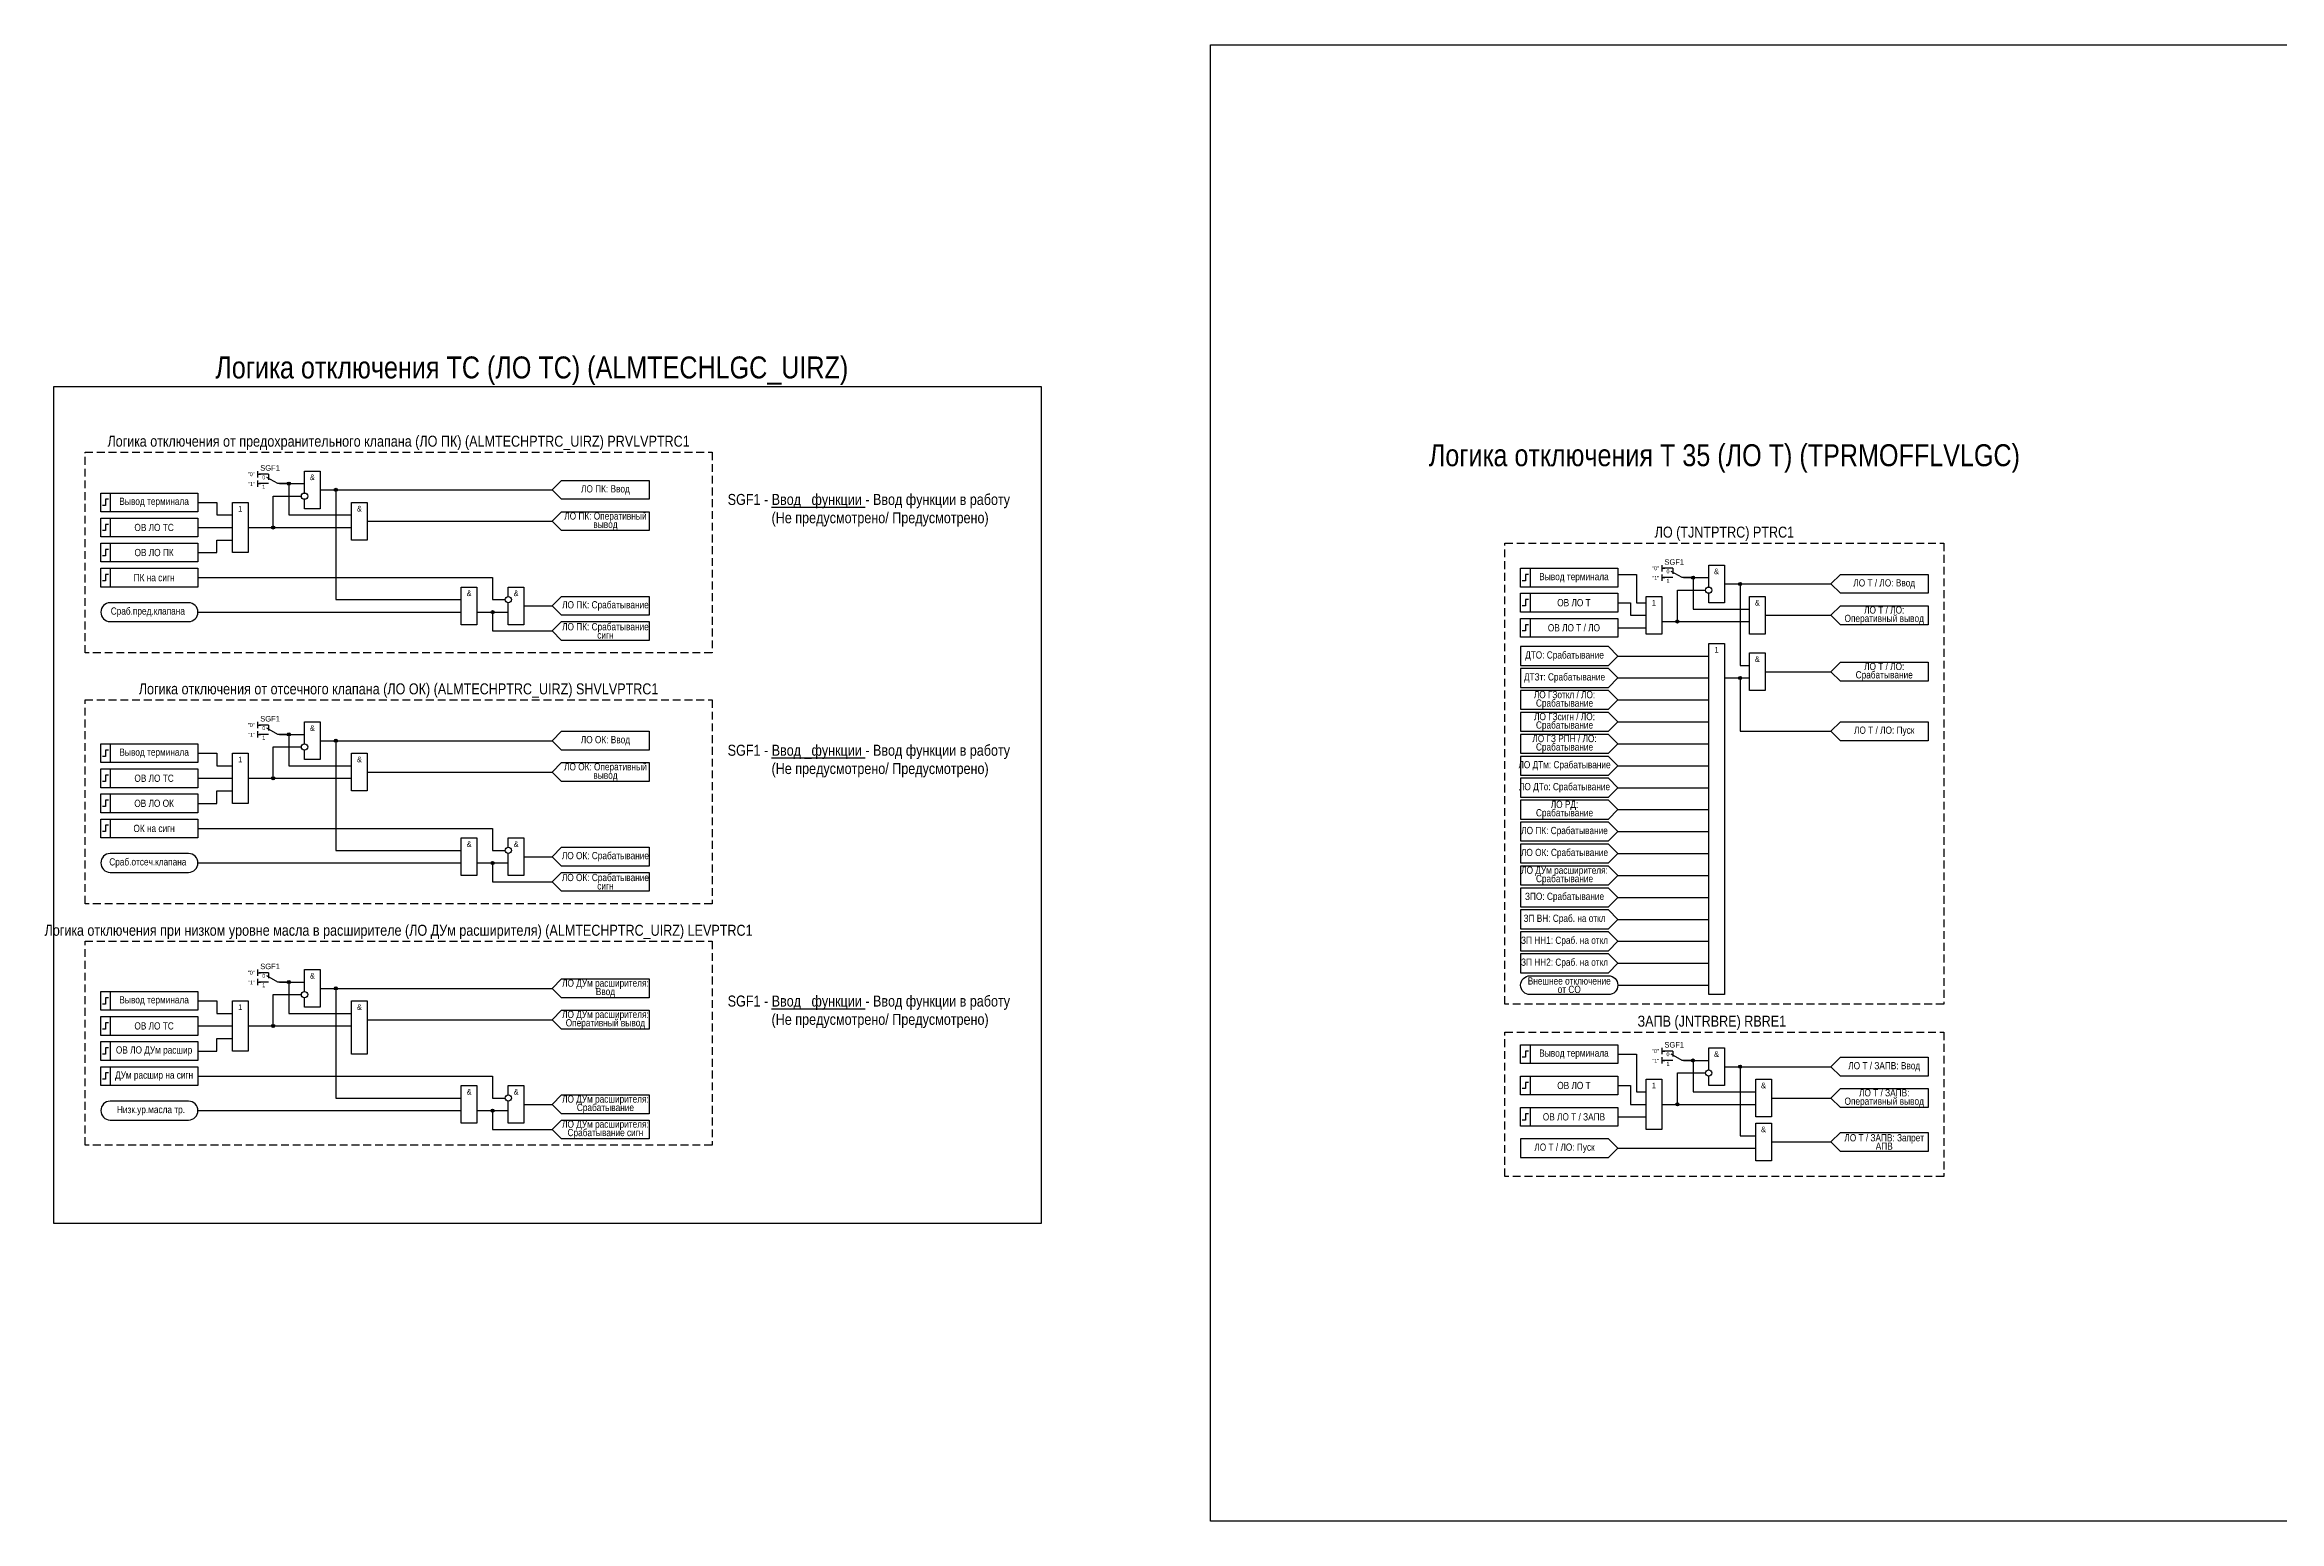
# Model space of a CAD drawing. Header units: millimetres. Extents: x 106 to 2636, y 99 to 588.
# Drawn here: x 1210 to 1923, y 117 to 588 of the extents above; entities that cross this region are included whole.
import ezdxf
from ezdxf.enums import TextEntityAlignment as Align

# ---------------------------------------------------------------- set-up
doc = ezdxf.new("R2010")
doc.units = ezdxf.units.MM
doc.linetypes.add('штриховая2', pattern=[0.375, 0.25, -0.125])
doc.layers.add('TEXT', color=7, linetype='Continuous', lineweight=25)
doc.layers.add('Основная', color=7, linetype='Continuous')
doc.styles.add('2.5_Gost_RD', font='ARIALN.TTF', dxfattribs={"height": 2.5})
doc.styles.add('3.5_Gost_RD', font='ARIALN.TTF', dxfattribs={"height": 3.5})
doc.styles.add('Вывод', font='ARIALN.TTF', dxfattribs={"height": 2.5})
doc.styles.add('Компонент', font='ARIALN.TTF', dxfattribs={"height": 3.5})

# ---------------------------------------------------------------- blocks, each defined once
blk = doc.blocks.new('Точка')
at = {"ltscale": 100}
h = blk.add_hatch(color=256, dxfattribs=at)
h.dxf.hatch_style = 1
edge = h.paths.add_edge_path()
edge.add_arc((0, 0), 0.5, 0, 360)
blk.add_circle((0, 0), 0.5, dxfattribs=at)
blk = doc.blocks.new('*U1033')
at = {"layer": 'Основная', "color": 0}
blk.add_line((0, 0), (7, 4), dxfattribs=at)
at = {"layer": 'Основная', "ltscale": 0.35}
blk.add_line((6, 6), (6, 2.5), dxfattribs=at)
blk = doc.blocks.new('*U981')
at = {"layer": 'Основная', "color": 0}
for p, q in [((-3, 6), (-9, 6)), ((-3, 0), (-9, 0)), ((9, 0), (3, 0))]:
    blk.add_line(p, q, dxfattribs=at)
at = {"layer": 'Основная', "ltscale": 0.25, "xscale": -1}
blk.add_blockref('*U1033', (3, 0), dxfattribs=at)
at = {"layer": 'Основная'}
for tag, height, style, p in [('В1', 2.5, 'Вывод', (-14, 6)), ('В2', 2.5, 'Вывод', (-6, 4)), ('ОУ', 3.5, 'Компонент', (-2, 10)), ('В3', 2.5, 'Вывод', (-6, -2))]:
    blk.add_attdef(tag, text='', height=height, dxfattribs=dict(at, style=style)).set_placement(p, align=Align.MIDDLE_CENTER)

msp = doc.modelspace()

# ---------------------------------------------------------------- linework, layer by layer
at = {"ltscale": 100}
for p, q in [((1278, 452), (1278, 450)), ((1278, 451), (1279, 451)), ((1278, 449), (1278, 447)), ((1278, 448), (1279, 448)), ((1259, 434), (1270, 434)), ((1726, 422), (1726, 420)), ((1726, 421), (1727, 421)), ((1726, 419), (1726, 417)), ((1726, 418), (1727, 418)), ((1746, 386), (1754, 386)), ((1751, 386), (1751, 369)), ((1783, 391), (1780, 388)), ((1780, 388), (1783, 385)), ((1278, 372), (1278, 370)), ((1278, 371), (1279, 371)), ((1783, 372), (1780, 369)), ((1278, 369), (1278, 367)), ((1278, 368), (1279, 368)), ((1780, 369), (1783, 366)), ((1259, 354), (1270, 354)), ((1278, 293), (1278, 291)), ((1278, 292), (1279, 292)), ((1278, 290), (1278, 288)), ((1278, 289), (1279, 289)), ((1259, 275), (1270, 275)), ((1726, 268), (1726, 266)), ((1726, 267), (1727, 267)), ((1726, 265), (1726, 263)), ((1726, 264), (1727, 264)), ((1783, 241), (1780, 238)), ((1780, 238), (1783, 235))]:
    msp.add_line(p, q, dxfattribs=at)
at = {"color": 6, "ltscale": 100}
msp.add_lwpolyline([(1582, 588), (2636, 588), (2636, 117), (1582, 117)], close=True, dxfattribs=at)
at = {"color": 3, "ltscale": 100}
msp.add_lwpolyline([(1213, 479), (1528, 479), (1528, 212), (1213, 212)], close=True, dxfattribs=at)
at = {"linetype": 'штриховая2', "ltscale": 10}
for points in [[(1223, 458), (1423, 458), (1423, 394), (1223, 394)], [(1676, 429), (1816, 429), (1816, 282), (1676, 282)], [(1223, 379), (1423, 379), (1423, 314), (1223, 314)], [(1223, 302), (1423, 302), (1423, 237), (1223, 237)], [(1676, 273), (1816, 273), (1816, 227), (1676, 227)]]:
    msp.add_lwpolyline(points, close=True, dxfattribs=at)
at = {"ltscale": 100}
for points in [[(1293, 445), (1293, 452), (1298, 452), (1298, 440), (1293, 440), (1293, 443)], [(1278, 434), (1283, 434), (1283, 444), (1292, 444)], [(1285, 448), (1293, 448)], [(1285, 448), (1293, 448)], [(1285, 448), (1288, 448), (1288, 438), (1308, 438)], [(1298, 446), (1372, 446)], [(1298, 446), (1303, 446), (1303, 411), (1343, 411)], [(1372, 446), (1375, 449), (1403, 449), (1403, 443), (1375, 443), (1372, 446)], [(1259, 442), (1265, 442), (1265, 438), (1270, 438)], [(1313, 436), (1372, 436)], [(1372, 436), (1375, 439), (1403, 439), (1403, 433), (1375, 433), (1372, 436)], [(1259, 426), (1265, 426), (1265, 430), (1270, 430)], [(1275, 434), (1308, 434)], [(1741, 415), (1741, 422), (1746, 422), (1746, 410), (1741, 410), (1741, 413)], [(1259, 418), (1353, 418), (1353, 411), (1357, 411)], [(1343, 404), (1343, 415), (1348, 415), (1348, 403), (1343, 403), (1343, 406)], [(1358, 412), (1358, 415), (1363, 415), (1363, 403), (1358, 403), (1358, 410)], [(1712, 419), (1718, 419), (1718, 410), (1721, 410)], [(1726, 404), (1731, 404), (1731, 414), (1740, 414)], [(1733, 418), (1741, 418)], [(1733, 418), (1736, 418), (1736, 408), (1754, 408)], [(1746, 416), (1780, 416)], [(1746, 416), (1751, 416), (1751, 390), (1754, 390)], [(1780, 416), (1783, 419), (1811, 419), (1811, 413), (1783, 413), (1780, 416)], [(1259, 407), (1343, 407)], [(1348, 407), (1353, 407), (1353, 401), (1372, 401)], [(1348, 407), (1358, 407)], [(1363, 409), (1372, 409)], [(1372, 409), (1375, 412), (1403, 412), (1403, 406), (1375, 406), (1372, 409)], [(1712, 410), (1716, 410), (1716, 406), (1721, 406)], [(1780, 406), (1783, 409), (1811, 409), (1811, 403), (1783, 403), (1780, 406)], [(1372, 401), (1375, 404), (1403, 404), (1403, 398), (1375, 398), (1372, 401)], [(1712, 402), (1721, 402)], [(1726, 404), (1754, 404)], [(1759, 406), (1780, 406)], [(1712, 393), (1709, 396), (1681, 396), (1681, 390), (1709, 390), (1712, 393)], [(1712, 393), (1741, 393)], [(1741, 351), (1741, 397), (1746, 397), (1746, 285), (1741, 285), (1741, 351)], [(1712, 386), (1709, 389), (1681, 389), (1681, 383), (1709, 383), (1712, 386)], [(1712, 386), (1741, 386)], [(1759, 388), (1780, 388)], [(1780, 388), (1783, 391), (1811, 391), (1811, 385), (1783, 385), (1780, 388)], [(1712, 379), (1709, 382), (1681, 382), (1681, 376), (1709, 376), (1712, 379)], [(1712, 379), (1741, 379)], [(1293, 365), (1293, 372), (1298, 372), (1298, 360), (1293, 360), (1293, 363)], [(1712, 372), (1709, 375), (1681, 375), (1681, 369), (1709, 369), (1712, 372)], [(1712, 372), (1741, 372)], [(1780, 369), (1783, 372), (1811, 372), (1811, 366), (1783, 366), (1780, 369)], [(1278, 354), (1283, 354), (1283, 364), (1292, 364)], [(1285, 368), (1293, 368)], [(1285, 368), (1293, 368)], [(1285, 368), (1288, 368), (1288, 358), (1308, 358)], [(1298, 366), (1372, 366)], [(1298, 366), (1303, 366), (1303, 331), (1343, 331)], [(1372, 366), (1375, 369), (1403, 369), (1403, 363), (1375, 363), (1372, 366)], [(1712, 365), (1709, 368), (1681, 368), (1681, 362), (1709, 362), (1712, 365)], [(1712, 365), (1741, 365)], [(1751, 369), (1780, 369)], [(1259, 362), (1265, 362), (1265, 358), (1270, 358)], [(1372, 356), (1375, 359), (1403, 359), (1403, 353), (1375, 353), (1372, 356)], [(1712, 358), (1709, 361), (1681, 361), (1681, 355), (1709, 355), (1712, 358)], [(1712, 358), (1741, 358)], [(1259, 346), (1265, 346), (1265, 350), (1270, 350)], [(1275, 354), (1308, 354)], [(1313, 356), (1372, 356)], [(1712, 351), (1709, 354), (1681, 354), (1681, 348), (1709, 348), (1712, 351)], [(1712, 351), (1741, 351)], [(1712, 344), (1709, 347), (1681, 347), (1681, 341), (1709, 341), (1712, 344)], [(1712, 344), (1741, 344)], [(1259, 338), (1353, 338), (1353, 331), (1357, 331)], [(1712, 337), (1709, 340), (1681, 340), (1681, 334), (1709, 334), (1712, 337)], [(1712, 337), (1741, 337)], [(1343, 324), (1343, 335), (1348, 335), (1348, 323), (1343, 323), (1343, 326)], [(1358, 332), (1358, 335), (1363, 335), (1363, 323), (1358, 323), (1358, 330)], [(1363, 329), (1372, 329)], [(1372, 329), (1375, 332), (1403, 332), (1403, 326), (1375, 326), (1372, 329)], [(1712, 330), (1709, 333), (1681, 333), (1681, 327), (1709, 327), (1712, 330)], [(1712, 330), (1741, 330)], [(1259, 327), (1343, 327)], [(1348, 327), (1353, 327), (1353, 321), (1372, 321)], [(1348, 327), (1358, 327)], [(1372, 321), (1375, 324), (1403, 324), (1403, 318), (1375, 318), (1372, 321)], [(1712, 323), (1709, 326), (1681, 326), (1681, 320), (1709, 320), (1712, 323)], [(1712, 323), (1741, 323)], [(1712, 316), (1709, 319), (1681, 319), (1681, 313), (1709, 313), (1712, 316)], [(1712, 316), (1741, 316)], [(1712, 309), (1709, 312), (1681, 312), (1681, 306), (1709, 306), (1712, 309)], [(1712, 309), (1741, 309)], [(1712, 302), (1709, 305), (1681, 305), (1681, 299), (1709, 299), (1712, 302)], [(1712, 302), (1741, 302)], [(1293, 286), (1293, 293), (1298, 293), (1298, 281), (1293, 281), (1293, 284)], [(1712, 295), (1709, 298), (1681, 298), (1681, 292), (1709, 292), (1712, 295)], [(1712, 295), (1741, 295)], [(1285, 289), (1293, 289)], [(1285, 289), (1293, 289)], [(1285, 289), (1288, 289), (1288, 279), (1308, 279)], [(1298, 287), (1372, 287)], [(1298, 287), (1303, 287), (1303, 252), (1343, 252)], [(1372, 287), (1375, 290), (1403, 290), (1403, 284), (1375, 284), (1372, 287)], [(1712, 288), (1741, 288)], [(1259, 283), (1265, 283), (1265, 279), (1270, 279)], [(1278, 275), (1283, 275), (1283, 285), (1292, 285)], [(1372, 277), (1375, 280), (1403, 280), (1403, 274), (1375, 274), (1372, 277)], [(1259, 267), (1265, 267), (1265, 271), (1270, 271)], [(1275, 275), (1308, 275)], [(1313, 277), (1372, 277)], [(1712, 266), (1718, 266), (1718, 254), (1721, 254)], [(1733, 264), (1741, 264)], [(1733, 264), (1736, 264), (1736, 254), (1756, 254)], [(1741, 261), (1741, 268), (1746, 268), (1746, 256), (1741, 256), (1741, 259)], [(1780, 262), (1783, 265), (1811, 265), (1811, 259), (1783, 259), (1780, 262)], [(1259, 259), (1353, 259), (1353, 252), (1357, 252)], [(1726, 250), (1731, 250), (1731, 260), (1740, 260)], [(1746, 262), (1780, 262)], [(1746, 262), (1751, 262), (1751, 240), (1756, 240)], [(1343, 245), (1343, 256), (1348, 256), (1348, 244), (1343, 244), (1343, 247)], [(1358, 253), (1358, 256), (1363, 256), (1363, 244), (1358, 244), (1358, 251)], [(1363, 250), (1372, 250)], [(1372, 250), (1375, 253), (1403, 253), (1403, 247), (1375, 247), (1372, 250)], [(1712, 256), (1716, 256), (1716, 250), (1721, 250)], [(1726, 250), (1756, 250)], [(1761, 252), (1780, 252)], [(1780, 252), (1783, 255), (1811, 255), (1811, 249), (1783, 249), (1780, 252)], [(1259, 248), (1343, 248)], [(1348, 248), (1353, 248), (1353, 242), (1372, 242)], [(1348, 248), (1358, 248)], [(1372, 242), (1375, 245), (1403, 245), (1403, 239), (1375, 239), (1372, 242)], [(1712, 246), (1721, 246)], [(1712, 236), (1709, 239), (1681, 239), (1681, 233), (1709, 233), (1712, 236)], [(1712, 236), (1756, 236)], [(1761, 238), (1780, 238)], [(1780, 238), (1783, 241), (1811, 241), (1811, 235), (1783, 235), (1780, 238)]]:
    msp.add_lwpolyline(points, dxfattribs=at)
for points in [[(1228, 445), (1231, 445), (1231, 439), (1228, 439)], [(1228, 445), (1259, 445), (1259, 439), (1228, 439)], [(1228, 437), (1231, 437), (1231, 431), (1228, 431)], [(1228, 437), (1259, 437), (1259, 431), (1228, 431)], [(1270, 442), (1275, 442), (1275, 426), (1270, 426)], [(1308, 442), (1313, 442), (1313, 430), (1308, 430)], [(1228, 429), (1231, 429), (1231, 423), (1228, 423)], [(1228, 429), (1259, 429), (1259, 423), (1228, 423)], [(1228, 421), (1231, 421), (1231, 415), (1228, 415)], [(1228, 421), (1259, 421), (1259, 415), (1228, 415)], [(1681, 421), (1712, 421), (1712, 415), (1681, 415)], [(1681, 421), (1684, 421), (1684, 415), (1681, 415)], [(1681, 413), (1712, 413), (1712, 407), (1681, 407)], [(1681, 413), (1684, 413), (1684, 407), (1681, 407)], [(1721, 412), (1726, 412), (1726, 400), (1721, 400)], [(1754, 412), (1759, 412), (1759, 400), (1754, 400)], [(1681, 405), (1684, 405), (1684, 399), (1681, 399)], [(1681, 405), (1712, 405), (1712, 399), (1681, 399)], [(1754, 394), (1759, 394), (1759, 382), (1754, 382)], [(1228, 365), (1231, 365), (1231, 359), (1228, 359)], [(1228, 365), (1259, 365), (1259, 359), (1228, 359)], [(1228, 357), (1231, 357), (1231, 351), (1228, 351)], [(1228, 357), (1259, 357), (1259, 351), (1228, 351)], [(1270, 362), (1275, 362), (1275, 346), (1270, 346)], [(1308, 362), (1313, 362), (1313, 350), (1308, 350)], [(1228, 349), (1231, 349), (1231, 343), (1228, 343)], [(1228, 349), (1259, 349), (1259, 343), (1228, 343)], [(1228, 341), (1231, 341), (1231, 335), (1228, 335)], [(1228, 341), (1259, 341), (1259, 335), (1228, 335)], [(1228, 286), (1231, 286), (1231, 280), (1228, 280)], [(1228, 286), (1259, 286), (1259, 280), (1228, 280)], [(1270, 283), (1275, 283), (1275, 267), (1270, 267)], [(1308, 283), (1313, 283), (1313, 266), (1308, 266)], [(1228, 278), (1231, 278), (1231, 272), (1228, 272)], [(1228, 278), (1259, 278), (1259, 272), (1228, 272)], [(1228, 270), (1231, 270), (1231, 264), (1228, 264)], [(1228, 270), (1259, 270), (1259, 264), (1228, 264)], [(1681, 269), (1684, 269), (1684, 263), (1681, 263)], [(1681, 269), (1712, 269), (1712, 263), (1681, 263)], [(1228, 262), (1231, 262), (1231, 256), (1228, 256)], [(1228, 262), (1259, 262), (1259, 256), (1228, 256)], [(1681, 259), (1684, 259), (1684, 253), (1681, 253)], [(1681, 259), (1712, 259), (1712, 253), (1681, 253)], [(1721, 258), (1726, 258), (1726, 242), (1721, 242)], [(1756, 258), (1761, 258), (1761, 246), (1756, 246)], [(1681, 249), (1684, 249), (1684, 243), (1681, 243)], [(1681, 249), (1712, 249), (1712, 243), (1681, 243)], [(1756, 244), (1761, 244), (1761, 232), (1756, 232)]]:
    msp.add_lwpolyline(points, close=True, dxfattribs=at)
at = {"lineweight": 30, "ltscale": 100}
for points in [[(1230.5, 443), (1229.5, 443), (1229.5, 441), (1228.5, 441)], [(1230.5, 435), (1229.5, 435), (1229.5, 433), (1228.5, 433)], [(1230.5, 427), (1229.5, 427), (1229.5, 425), (1228.5, 425)], [(1230.5, 419), (1229.5, 419), (1229.5, 417), (1228.5, 417)], [(1683.5, 419), (1682.5, 419), (1682.5, 417), (1681.5, 417)], [(1683.5, 411), (1682.5, 411), (1682.5, 409), (1681.5, 409)], [(1683.5, 403), (1682.5, 403), (1682.5, 401), (1681.5, 401)], [(1230.5, 363), (1229.5, 363), (1229.5, 361), (1228.5, 361)], [(1230.5, 355), (1229.5, 355), (1229.5, 353), (1228.5, 353)], [(1230.5, 347), (1229.5, 347), (1229.5, 345), (1228.5, 345)], [(1230.5, 339), (1229.5, 339), (1229.5, 337), (1228.5, 337)], [(1230.5, 284), (1229.5, 284), (1229.5, 282), (1228.5, 282)], [(1230.5, 276), (1229.5, 276), (1229.5, 274), (1228.5, 274)], [(1230.5, 268), (1229.5, 268), (1229.5, 266), (1228.5, 266)], [(1683.5, 267), (1682.5, 267), (1682.5, 265), (1681.5, 265)], [(1230.5, 260), (1229.5, 260), (1229.5, 258), (1228.5, 258)], [(1683.5, 257), (1682.5, 257), (1682.5, 255), (1681.5, 255)], [(1683.5, 247), (1682.5, 247), (1682.5, 245), (1681.5, 245)]]:
    msp.add_lwpolyline(points, dxfattribs=at)
at = {"ltscale": 100}
for points in [[(1231, 404), (1256, 404, 1), (1256, 410), (1231, 410, 1)], [(1231, 324), (1256, 324, 1), (1256, 330), (1231, 330, 1)], [(1684, 285, -1), (1684, 291), (1709, 291, -1), (1709, 285)], [(1231, 245), (1256, 245, 1), (1256, 251), (1231, 251, 1)]]:
    msp.add_lwpolyline(points, format="xyb", close=True, dxfattribs=at)
for centre in [(1293, 444), (1741, 414), (1293, 364), (1293, 285), (1741, 260)]:
    msp.add_circle(centre, 1)
for centre in [(1358, 411), (1358, 331), (1358, 252)]:
    msp.add_circle(centre, 1, dxfattribs=at)

# ---------------------------------------------------------------- block references
for p in [(1288, 448), (1303, 446), (1283, 434), (1736, 418), (1751, 416), (1353, 407), (1731, 404), (1751, 386), (1288, 368), (1303, 366), (1283, 354), (1353, 327), (1288, 289), (1303, 287), (1283, 275), (1736, 264), (1751, 262), (1731, 250), (1353, 248)]:
    msp.add_blockref('Точка', p, dxfattribs=at)
at = {"layer": 'Основная', "ltscale": 0.25, "xscale": 0.5, "yscale": 0.5, "zscale": 0.5}
for p in [(1283, 448), (1731, 418), (1283, 368), (1283, 289), (1731, 264)]:
    msp.add_blockref('*U981', p, dxfattribs=at).add_auto_attribs({'ОУ': 'SGF1', 'В1': '"0"', 'В2': '0', 'В3': '1'})

# ---------------------------------------------------------------- texts
at = {"color": 30, "ltscale": 100, "attachment_point": 5, "style": '3.5_Gost_RD'}
for s, insert, char_height, width in [('{\\C256;Логика отключения ТС (ЛО ТС) (ALMTECHLGC_UIRZ)}', (1365.5, 484), 7, 305), ('Логика отключения от предохранительного клапана (ЛО ПК) (ALMTECHPTRC_UIRZ) {\\C6;PRVLVPTRC1}', (1323, 461), 3.5, 200), ('\\pxsm0.7;{\\C3;Логика отключения Т 35 (ЛО Т) (TPRMOFFLVLGC)}', (1746, 456), 7, 276.9438), ('\\pxql;SGF1 - {\\LВвод _функции} - Ввод функции в работу ^I^I(Не предусмотрено/ Предусмотрено)', (1478, 439.5), 3.5, 100), ('ЛО (TJNTPTRC) {\\C6;PTRC1}', (1746, 432), 3.5, 140), ('Логика отключения от отсечного клапана (ЛО ОК) (ALMTECHPTRC_UIRZ) {\\C6;SHVLVPTRC1}', (1323, 382), 3.5, 200), ('\\pxql;SGF1 - {\\LВвод _функции} - Ввод функции в работу ^I^I(Не предусмотрено/ Предусмотрено)', (1478, 359.5), 3.5, 100), ('Логика отключения при низком уровне масла в расширителе (ЛО ДУм расширителя) (ALMTECHPTRC_UIRZ) {\\C6;LEVPTRC1}', (1323, 305), 3.5, 241.107), ('\\pxql;SGF1 - {\\LВвод _функции} - Ввод функции в работу ^I^I(Не предусмотрено/ Предусмотрено)', (1478, 279.5), 3.5, 100), ('ЗАПВ (JNTRBRE) {\\C6;RBRE1}', (1742, 276), 3.5, 140)]:
    msp.add_mtext(s, dxfattribs=dict(at, insert=insert, char_height=char_height, width=width))
at = {"ltscale": 100}
for s, insert, char_height, width, attachment_point, style in [('&', (1295.5, 450), 1.8, 5, 5, '2.5_Gost_RD'), ('\\pxsm0.7;Вывод терминала', (1245, 442), 2.3, 28, 5, '2.5_Gost_RD'), ('"1"', (1275, 448.5), 1.25, 2, 1, '3.5_Gost_RD'), ('\\pxsm0.7;ЛО ПК: Ввод', (1389, 446), 2.3, 28, 5, '2.5_Gost_RD'), ('1', (1272.5, 440), 1.8, 5, 5, '2.5_Gost_RD'), ('&', (1310.5, 440), 1.8, 5, 5, '2.5_Gost_RD'), ('\\pxsm0.7;ЛО ПК: Оперативный вывод', (1389, 436), 2.3, 28, 5, '2.5_Gost_RD'), ('&', (1743.5, 420), 1.8, 5, 5, '2.5_Gost_RD'), ('&', (1345.5, 413), 1.8, 5, 5, '2.5_Gost_RD'), ('&', (1360.5, 413), 1.8, 5, 5, '2.5_Gost_RD'), ('"1"', (1723, 418.5), 1.25, 2, 1, '3.5_Gost_RD'), ('\\A1;\\pxsm0.7;Сраб.пред.клапана', (1243, 407), 2.3, 31, 5, '2.5_Gost_RD'), ('\\pxsm0.7;ЛО ПК: Срабатывание', (1389, 409), 2.3, 28, 5, '2.5_Gost_RD'), ('1', (1723.5, 410), 1.8, 5, 5, '2.5_Gost_RD'), ('&', (1756.5, 410), 1.8, 5, 5, '2.5_Gost_RD'), ('\\pxsm0.7;ЛО ПК: Срабатывание сигн', (1389, 401), 2.3, 28, 5, '2.5_Gost_RD'), ('1', (1743.5, 395), 1.8, 5, 5, '2.5_Gost_RD'), ('&', (1756.5, 392), 1.8, 5, 5, '2.5_Gost_RD'), ('&', (1295.5, 370), 1.8, 5, 5, '2.5_Gost_RD'), ('"1"', (1275, 368.5), 1.25, 2, 1, '3.5_Gost_RD'), ('\\pxsm0.7;ЛО ОК: Ввод', (1389, 366), 2.3, 28, 5, '2.5_Gost_RD'), ('\\pxsm0.7;Вывод терминала', (1245, 362), 2.3, 28, 5, '2.5_Gost_RD'), ('1', (1272.5, 360), 1.8, 5, 5, '2.5_Gost_RD'), ('&', (1310.5, 360), 1.8, 5, 5, '2.5_Gost_RD'), ('\\pxsm0.7;ЛО ОК: Оперативный вывод', (1389, 356), 2.3, 28, 5, '2.5_Gost_RD'), ('\\pxsm0.7;ЛО ПК: Срабатывание', (1695, 337), 2.3, 26.2318, 5, '2.5_Gost_RD'), ('\\A1;\\pxsm0.7;Сраб.отсеч.клапана', (1243, 327), 2.3, 31, 5, '2.5_Gost_RD'), ('&', (1345.5, 333), 1.8, 5, 5, '2.5_Gost_RD'), ('&', (1360.5, 333), 1.8, 5, 5, '2.5_Gost_RD'), ('\\pxsm0.7;ЛО ОК: Срабатывание', (1389, 329), 2.3, 28, 5, '2.5_Gost_RD'), ('\\pxsm0.7;ЛО ОК: Срабатывание', (1695, 330), 2.3, 26.3925, 5, '2.5_Gost_RD'), ('\\pxsm0.7;ЛО ОК: Срабатывание сигн', (1389, 321), 2.3, 28, 5, '2.5_Gost_RD'), ('\\pxsm0.7;ЛО ДУм расширителя: Срабатывание', (1695, 323), 2.3, 37.4537, 5, '2.5_Gost_RD'), ('\\pxsm0.7;ЗПО: Срабатывание', (1695, 316), 2.3, 28, 5, '2.5_Gost_RD'), ('"1"', (1275, 289.5), 1.25, 2, 1, '3.5_Gost_RD'), ('&', (1295.5, 291), 1.8, 5, 5, '2.5_Gost_RD'), ('\\pxsm0.7;ЛО ДУм расширителя: Ввод', (1389, 287), 2.3, 28, 5, '2.5_Gost_RD'), ('\\pxsm0.7;Внешнее отключение от СО', (1696.5, 288), 2.3, 28.9143, 5, '2.5_Gost_RD'), ('\\pxsm0.7;Вывод терминала', (1245, 283), 2.3, 28, 5, '2.5_Gost_RD'), ('1', (1272.5, 281), 1.8, 5, 5, '2.5_Gost_RD'), ('&', (1310.5, 281), 1.8, 5, 5, '2.5_Gost_RD'), ('\\pxsm0.7;ЛО ДУм расширителя: Оперативный вывод', (1389, 277), 2.3, 30.6002, 5, '2.5_Gost_RD'), ('\\pxsm0.7;Вывод терминала', (1698, 266), 2.3, 28, 5, '2.5_Gost_RD'), ('"1"', (1723, 264.5), 1.25, 2, 1, '3.5_Gost_RD'), ('&', (1743.5, 266), 1.8, 5, 5, '2.5_Gost_RD'), ('1', (1723.5, 256), 1.8, 5, 5, '2.5_Gost_RD'), ('&', (1758.5, 256), 1.8, 5, 5, '2.5_Gost_RD'), ('&', (1345.5, 254), 1.8, 5, 5, '2.5_Gost_RD'), ('&', (1360.5, 254), 1.8, 5, 5, '2.5_Gost_RD'), ('\\pxsm0.7;ЛО ДУм расширителя: Срабатывание', (1389, 250), 2.3, 28, 5, '2.5_Gost_RD'), ('\\A1;\\pxsm0.7;Низк.ур.масла тр.', (1244, 248), 2.3, 29.7748, 5, '2.5_Gost_RD'), ('\\pxsm0.7;ЛО ДУм расширителя: Срабатывание сигн', (1389, 242), 2.3, 28, 5, '2.5_Gost_RD'), ('&', (1758.5, 242), 1.8, 5, 5, '2.5_Gost_RD')]:
    msp.add_mtext(s, dxfattribs=dict(at, insert=insert, char_height=char_height, width=width, attachment_point=attachment_point, style=style))
at = {"color": 0, "ltscale": 100, "char_height": 2.3, "width": 28, "attachment_point": 5, "style": '2.5_Gost_RD'}
for s, insert in [('\\pxsm0.7;{\\C256;ПК на сигн}', (1245, 418)), ('\\pxsm0.7;{\\C256;Вывод терминала}', (1698, 418)), ('\\pxsm0.7;{\\C256;ОК на сигн}', (1245, 338)), ('\\pxsm0.7;{\\C256;ДУм расшир на сигн}', (1245, 259))]:
    msp.add_mtext(s, dxfattribs=dict(at, insert=insert))
at = {"layer": 'TEXT', "color": 0, "ltscale": 100, "char_height": 2.3, "attachment_point": 5, "style": '2.5_Gost_RD'}
for s, insert, width in [('\\pxsm0.7;{\\C256;ОВ ЛО ТС}', (1245, 434), 28), ('\\pxsm0.7;{\\C256;ОВ ЛО Т / ЛО}', (1698, 402), 28), ('\\pxsm0.7;{\\C256;ЛО ДТм: Срабатывание}', (1695, 358), 28), ('\\pxsm0.7;{\\C256;ОВ ЛО ТС}', (1245, 354), 28), ('\\pxsm0.7;{\\C256;ЛО ДТо: Срабатывание}', (1695, 351), 28), ('\\pxsm0.7;{\\C256;ЛО РД: Срабатывание}', (1695, 344), 24.7909), ('\\pxsm0.7;{\\C256;ОВ ЛО ТС}', (1245, 275), 28)]:
    msp.add_mtext(s, dxfattribs=dict(at, insert=insert, width=width))
at = {"layer": 'TEXT', "ltscale": 100, "char_height": 2.3, "width": 28, "attachment_point": 5, "style": '2.5_Gost_RD'}
for s, insert in [('ЛО Т / ЛО: Ввод', (1797, 416)), ('\\pxsm0.7;ОВ ЛО Т', (1698, 410)), ('\\pxsm0.7;ЛО Т / ЛО: Оперативный вывод', (1797, 406)), ('\\pxsm0.7;ЛО Т / ЛО: Срабатывание', (1797, 388)), ('\\pxsm0.7;ЛО ГЗоткл / ЛО: Срабатывание', (1695, 379)), ('\\pxsm0.7;ЛО ГЗсигн / ЛО: Срабатывание', (1695, 372)), ('\\pxsm0.7;ЛО ГЗ РПН / ЛО: Срабатывание', (1695, 365)), ('\\pxsm0.7;ЛО Т / ЛО: Пуск', (1797, 369)), ('\\pxsm0.7;ЗП ВН: Сраб. на откл', (1695, 309)), ('\\pxsm0.7;ЗП НН1: Сраб. на откл', (1695, 302)), ('\\pxsm0.7;ЗП НН2: Сраб. на откл', (1695, 295)), ('\\pxsm0.7;ОВ ЛО Т', (1698, 256)), ('ЛО Т / ЗАПВ: Ввод', (1797, 262)), ('\\pxsm0.7;ЛО Т / ЗАПВ: Оперативный вывод', (1797, 252)), ('\\pxsm0.7;ЛО Т / ЛО: Пуск', (1695, 236)), ('\\pxsm0.7;ЛО Т / ЗАПВ: Запрет АПВ', (1797, 238))]:
    msp.add_mtext(s, dxfattribs=dict(at, insert=insert))
at = {"layer": 'Основная', "color": 0, "ltscale": 100, "char_height": 2.3, "width": 28, "attachment_point": 5, "style": '2.5_Gost_RD'}
for s, insert in [('\\pxsm0.7;{\\C256;ОВ ЛО ПК}', (1245, 426)), ('\\pxsm0.7;{\\C256;ДТО: Срабатывание}', (1695, 393)), ('\\pxsm0.7;{\\C256;ДТЗт: Срабатывание}', (1695, 386)), ('\\pxsm0.7;{\\C256;ОВ ЛО ОК}', (1245, 346)), ('\\pxsm0.7;{\\C256;ОВ ЛО ДУм расшир}', (1245, 267)), ('\\pxsm0.7;{\\C256;ОВ ЛО Т / ЗАПВ}', (1698, 246))]:
    msp.add_mtext(s, dxfattribs=dict(at, insert=insert))

doc.saveas('drawing.dxf')
